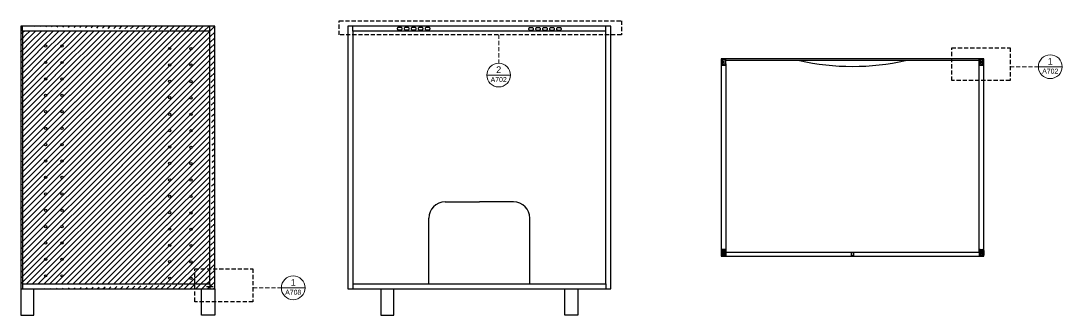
# Model space of a CAD drawing. Header units: millimetres. Extents: x -81 to 6320, y 1460 to 5690.
# Drawn here: x 1141.2 to 1458.1, y 3417.3 to 3506.9 of the extents above; entities that cross this region are included whole.
import ezdxf
from ezdxf.enums import TextEntityAlignment as Align

# ---------------------------------------------------------------- set-up
doc = ezdxf.new("R2010")
doc.units = ezdxf.units.MM
doc.linetypes.add('ACAD_ISO02W100', pattern=[15, 12, -3])
doc.linetypes.add('DASHED2', pattern=[0.375, 0.25, -0.125])
doc.layers.add('A-ANNO-SYMB', color=3, linetype='Continuous', lineweight=18)
doc.layers.add('viti', color=2, linetype='Continuous', lineweight=18)
doc.styles.get("Standard").update_dxf_attribs({"font": 'Arial.ttf'})
pattern_1 = [(45, (441.5808, 2513.2355), (-0.8838835, 0.8838835), [])]

msp = doc.modelspace()

# ---------------------------------------------------------------- hatches: boundary and pattern name
at = {"linetype": 'ACAD_ISO02W100'}
h = msp.add_hatch(dxfattribs=at)
h.set_pattern_fill('ANSI31', color=256, scale=10)
h.set_pattern_definition(pattern_1)
edge = h.paths.add_edge_path()
edge.add_line((1141.72, 3426.76), (1141.72, 3425.26))
edge.add_line((1141.72, 3451.76), (1141.22, 3451.76))
edge.add_line((1141.22, 3505.26), (1141.22, 3425.26))
h = msp.add_hatch(dxfattribs=at)
h.set_pattern_fill('ANSI31', color=256, scale=10)
h.set_pattern_definition(pattern_1)
edge = h.paths.add_edge_path()
edge.add_line((1141.72, 3503.76), (1141.72, 3426.76))
edge.add_line((1141.22, 3505.26), (1141.22, 3425.26))
edge.add_line((1141.72, 3426.76), (1198.72, 3426.76))
edge.add_line((1144.22, 3425.26), (1196.22, 3425.26))
edge.add_line((1141.22, 3425.26), (1200.22, 3425.26))
h = msp.add_hatch(dxfattribs=at)
h.set_pattern_fill('ANSI31', color=256, scale=10)
h.set_pattern_definition(pattern_1)
edge = h.paths.add_edge_path()
edge.add_line((1141.22, 3505.26), (1141.22, 3425.26))
edge.add_line((1141.72, 3503.76), (1141.72, 3505.26))
h = msp.add_hatch(dxfattribs=at)
h.set_pattern_fill('ANSI31', color=256, scale=10)
h.set_pattern_definition(pattern_1)
edge = h.paths.add_edge_path()
edge.add_line((1200.22, 3505.26), (1141.22, 3505.26))
edge.add_line((1141.72, 3503.76), (1141.72, 3505.26))
edge.add_line((1198.72, 3503.76), (1141.72, 3503.76))
edge.add_line((1200.22, 3425.26), (1200.22, 3505.26))
edge.add_line((1198.72, 3426.76), (1198.72, 3503.76))
h = msp.add_hatch(dxfattribs=at)
h.set_pattern_fill('ANSI31', color=256, scale=10)
h.set_pattern_definition(pattern_1)
edge = h.paths.add_edge_path()
edge.add_line((1200.22, 3425.26), (1200.22, 3505.26))
edge.add_line((1198.72, 3426.76), (1198.72, 3425.26))

# ---------------------------------------------------------------- linework, layer by layer
for p, q in [((1141.22, 3505.26), (1141.22, 3425.26)), ((1200.22, 3505.26), (1141.22, 3505.26)), ((1141.72, 3503.76), (1141.72, 3505.26)), ((1198.72, 3503.76), (1198.72, 3505.26)), ((1200.22, 3425.26), (1200.22, 3505.26)), ((1242.26, 3503.76), (1242.26, 3505.26)), ((1280.76, 3505.26), (1265.76, 3505.26)), ((1319.26, 3503.76), (1319.26, 3505.26)), ((1141.72, 3503.76), (1141.72, 3426.76)), ((1198.72, 3503.76), (1141.72, 3503.76)), ((1198.72, 3426.76), (1198.72, 3503.76)), ((1355.82, 3493.76), (1355.82, 3495.26)), ((1432.82, 3494.76), (1355.82, 3494.76)), ((1355.82, 3493.76), (1355.82, 3436.76)), ((1432.82, 3493.76), (1432.82, 3495.26)), ((1432.82, 3436.48), (1432.82, 3493.76)), ((1141.72, 3451.76), (1141.22, 3451.76)), ((1270.36, 3451.76), (1280.76, 3451.76)), ((1291.16, 3451.76), (1280.76, 3451.76)), ((1265.36, 3426.76), (1265.36, 3446.76)), ((1296.16, 3426.76), (1296.16, 3446.76)), ((1354.32, 3436.93), (1354.32, 3435.56)), ((1354.52, 3436.93), (1354.52, 3435.56)), ((1355.49, 3437.23), (1354.62, 3437.23)), ((1355.44, 3437.03), (1354.62, 3437.03)), ((1354.62, 3435.46), (1355.62, 3435.46)), ((1354.62, 3435.26), (1355.82, 3435.26)), ((1355.62, 3436.71), (1355.44, 3437.03)), ((1355.82, 3436.48), (1355.58, 3437.18)), ((1355.62, 3435.46), (1355.62, 3436.71)), ((1355.82, 3436.76), (1355.82, 3435.26)), ((1355.82, 3436.48), (1355.82, 3435.26)), ((1355.82, 3436.48), (1432.82, 3436.48)), ((1432.82, 3436.48), (1433.06, 3437.18)), ((1432.82, 3436.48), (1432.82, 3435.26)), ((1434.02, 3435.26), (1432.82, 3435.26)), ((1433.02, 3436.71), (1433.2, 3437.03)), ((1433.02, 3435.46), (1433.02, 3436.71)), ((1434.02, 3435.46), (1433.02, 3435.46)), ((1433.15, 3437.23), (1434.02, 3437.23)), ((1433.2, 3437.03), (1434.02, 3437.03)), ((1434.12, 3436.93), (1434.12, 3435.56)), ((1434.32, 3436.93), (1434.32, 3435.56)), ((1141.72, 3426.76), (1198.72, 3426.76)), ((1141.72, 3426.76), (1141.72, 3425.26)), ((1198.72, 3426.76), (1198.72, 3425.26)), ((1242.26, 3426.76), (1242.26, 3425.26)), ((1319.26, 3426.76), (1319.26, 3425.26)), ((1141.22, 3425.26), (1200.22, 3425.26)), ((1141.22, 3425.26), (1141.22, 3417.26)), ((1144.22, 3425.26), (1196.22, 3425.26)), ((1145.22, 3417.26), (1145.22, 3425.26)), ((1196.22, 3417.26), (1196.22, 3425.26)), ((1200.22, 3425.26), (1200.22, 3417.26)), ((1250.76, 3425.26), (1250.76, 3417.26)), ((1254.76, 3417.26), (1254.76, 3425.26)), ((1254.76, 3425.26), (1306.76, 3425.26)), ((1306.76, 3417.26), (1306.76, 3425.26)), ((1310.76, 3425.26), (1310.76, 3417.26)), ((1141.22, 3417.26), (1145.22, 3417.26)), ((1200.22, 3417.26), (1196.22, 3417.26)), ((1250.76, 3417.26), (1254.76, 3417.26)), ((1310.76, 3417.26), (1306.76, 3417.26))]:
    msp.add_line(p, q)
msp.add_line((1197.72, 3426.01), (1199.72, 3426.01), dxfattribs=at)
at = {"linetype": 'DASHED2', "ltscale": 5}
for points in [[(1238.15, 3506.88), (1323.98, 3506.88), (1323.98, 3502.61), (1238.15, 3502.61)], [(1424.52, 3498.7), (1442.25, 3498.7), (1442.25, 3488.66), (1424.52, 3488.66)], [(1194.13, 3431.39), (1211.87, 3431.39), (1211.87, 3421.36), (1194.13, 3421.36)]]:
    msp.add_lwpolyline(points, close=True, dxfattribs=at)
for points in [[(1240.76, 3425.26), (1320.76, 3425.26), (1320.76, 3505.26), (1240.76, 3505.26)], [(1242.26, 3426.76), (1319.26, 3426.76), (1319.26, 3503.76), (1242.26, 3503.76)], [(1354.32, 3435.26), (1434.32, 3435.26), (1434.32, 3495.26), (1354.32, 3495.26)]]:
    msp.add_lwpolyline(points, close=True)
for points in [[(1256.09, 3504.15), (1256.99, 3504.15, 0.414214), (1257.29, 3504.45), (1257.29, 3504.55, 0.414214), (1256.99, 3504.85), (1256.09, 3504.85, 0.414214), (1255.79, 3504.55), (1255.79, 3504.45, 0.414214)], [(1258.19, 3504.15), (1259.09, 3504.15, 0.414214), (1259.39, 3504.45), (1259.39, 3504.55, 0.414214), (1259.09, 3504.85), (1258.19, 3504.85, 0.414214), (1257.89, 3504.55), (1257.89, 3504.45, 0.414214)], [(1260.32, 3504.15), (1261.22, 3504.15, 0.414214), (1261.52, 3504.45), (1261.52, 3504.55, 0.414214), (1261.22, 3504.85), (1260.32, 3504.85, 0.414214), (1260.02, 3504.55), (1260.02, 3504.45, 0.414214)], [(1262.43, 3504.15), (1263.33, 3504.15, 0.414214), (1263.63, 3504.45), (1263.63, 3504.55, 0.414214), (1263.33, 3504.85), (1262.43, 3504.85, 0.414214), (1262.13, 3504.55), (1262.13, 3504.45, 0.414214)], [(1264.56, 3504.15), (1265.46, 3504.15, 0.414214), (1265.76, 3504.45), (1265.76, 3504.55, 0.414214), (1265.46, 3504.85), (1264.56, 3504.85, 0.414214), (1264.26, 3504.55), (1264.26, 3504.45, 0.414214)], [(1296.96, 3504.76), (1296.06, 3504.76, 0.414214), (1295.76, 3504.46), (1295.76, 3504.36, 0.414214), (1296.06, 3504.06), (1296.96, 3504.06, 0.414214), (1297.26, 3504.36), (1297.26, 3504.46, 0.414214)], [(1299.09, 3504.76), (1298.19, 3504.76, 0.414214), (1297.89, 3504.46), (1297.89, 3504.36, 0.414214), (1298.19, 3504.06), (1299.09, 3504.06, 0.414214), (1299.39, 3504.36), (1299.39, 3504.46, 0.414214)], [(1301.19, 3504.76), (1300.29, 3504.76, 0.414214), (1299.99, 3504.46), (1299.99, 3504.36, 0.414214), (1300.29, 3504.06), (1301.19, 3504.06, 0.414214), (1301.49, 3504.36), (1301.49, 3504.46, 0.414214)], [(1303.32, 3504.76), (1302.42, 3504.76, 0.414214), (1302.12, 3504.46), (1302.12, 3504.36, 0.414214), (1302.42, 3504.06), (1303.32, 3504.06, 0.414214), (1303.62, 3504.36), (1303.62, 3504.46, 0.414214)], [(1305.43, 3504.76), (1304.53, 3504.76, 0.414214), (1304.23, 3504.46), (1304.23, 3504.36, 0.414214), (1304.53, 3504.06), (1305.43, 3504.06, 0.414214), (1305.73, 3504.36), (1305.73, 3504.46, 0.414214)], [(1355.24, 3436.75), (1354.8, 3436.75, 0.414214), (1354.73, 3436.68), (1354.73, 3435.64, 0.414214), (1354.8, 3435.57), (1355.24, 3435.57, 0.414214), (1355.31, 3435.64), (1355.31, 3436.68, 0.414214)], [(1394.1, 3436.35), (1394.54, 3436.35, -0.414214), (1394.61, 3436.28), (1394.61, 3435.45, -0.414214), (1394.54, 3435.38), (1394.1, 3435.38, -0.414214), (1394.03, 3435.45), (1394.03, 3436.28, -0.414214)], [(1433.4, 3436.75), (1433.84, 3436.75, -0.414214), (1433.91, 3436.68), (1433.91, 3435.64, -0.414214), (1433.84, 3435.57), (1433.4, 3435.57, -0.414214), (1433.33, 3435.64), (1433.33, 3436.68, -0.414214)]]:
    msp.add_lwpolyline(points, format="xyb", close=True)
for centre, radius in [((1148.77, 3499.19), 0.35), ((1153.77, 3499.19), 0.35), ((1186.55, 3498.45), 0.35), ((1192.98, 3498.39), 0.35), ((1148.77, 3494.19), 0.35), ((1153.77, 3494.19), 0.35), ((1186.55, 3493.45), 0.35), ((1192.98, 3493.39), 0.35), ((1148.77, 3489.19), 0.35), ((1153.77, 3489.19), 0.35), ((1186.55, 3488.45), 0.35), ((1192.98, 3488.39), 0.35), ((1148.77, 3484.19), 0.35), ((1153.77, 3484.19), 0.35), ((1186.55, 3483.45), 0.35), ((1192.98, 3483.39), 0.35), ((1148.77, 3479.19), 0.35), ((1153.77, 3479.19), 0.35), ((1186.55, 3478.45), 0.35), ((1192.98, 3478.39), 0.35), ((1148.77, 3474.19), 0.35), ((1153.77, 3474.19), 0.35), ((1186.55, 3473.45), 0.35), ((1192.98, 3473.39), 0.35), ((1148.77, 3469.19), 0.35), ((1153.77, 3469.19), 0.35), ((1186.55, 3468.45), 0.35), ((1192.98, 3468.39), 0.35), ((1148.77, 3464.19), 0.35), ((1153.77, 3464.19), 0.35), ((1186.55, 3463.45), 0.35), ((1192.98, 3463.39), 0.35), ((1148.77, 3459.19), 0.35), ((1153.77, 3459.19), 0.35), ((1186.55, 3458.45), 0.35), ((1192.98, 3458.39), 0.35), ((1148.77, 3454.19), 0.35), ((1153.77, 3454.19), 0.35), ((1186.55, 3453.45), 0.35), ((1192.98, 3453.39), 0.35), ((1148.77, 3449.19), 0.35), ((1153.77, 3449.19), 0.35), ((1186.55, 3448.45), 0.35), ((1192.98, 3448.39), 0.35), ((1148.77, 3444.19), 0.35), ((1153.77, 3444.19), 0.35), ((1186.55, 3443.45), 0.35), ((1192.98, 3443.39), 0.35), ((1148.78, 3439.24), 0.35), ((1153.78, 3439.24), 0.35), ((1186.54, 3438.53), 0.35), ((1192.97, 3438.47), 0.35), ((1355.02, 3436.16), 0.194), ((1433.62, 3436.16), 0.194), ((1148.78, 3434.24), 0.35), ((1153.78, 3434.24), 0.35), ((1186.54, 3433.53), 0.35), ((1192.97, 3433.47), 0.35), ((1148.78, 3429.24), 0.35), ((1153.78, 3429.24), 0.35), ((1186.54, 3428.53), 0.35), ((1192.97, 3428.47), 0.35)]:
    msp.add_circle(centre, radius)
for centre, radius, start, end in [((1394.32, 3568.26), 75.26, 257.589, 282.411), ((1270.36, 3446.76), 5, 90, 180), ((1291.16, 3446.76), 5, 0, 90), ((1354.62, 3436.93), 0.3, 90, 180), ((1354.62, 3435.56), 0.3, 180, 270), ((1354.62, 3436.93), 0.1, 90, 180), ((1354.62, 3435.56), 0.1, 180, 270), ((1355.49, 3437.13), 0.1, 29.9142, 90), ((1433.15, 3437.13), 0.1, 90, 150.0858), ((1434.02, 3436.93), 0.3, 0, 90), ((1434.02, 3436.93), 0.1, 0, 90), ((1434.02, 3435.56), 0.3, 270, 0), ((1434.02, 3435.56), 0.1, 270, 0)]:
    msp.add_arc(centre, radius, start, end)
at = {"layer": 'A-ANNO-SYMB', "linetype": 'DASHED2', "ltscale": 5}
for p, q in [((1286.64, 3502.61), (1286.64, 3493.97)), ((1442.25, 3492.91), (1450.88, 3492.91)), ((1211.87, 3425.6), (1220.5, 3425.6))]:
    msp.add_line(p, q, dxfattribs=at)
at = {"layer": 'A-ANNO-SYMB', "linetype": 'Continuous'}
for p, q in [((1450.88, 3492.91), (1458.13, 3492.91)), ((1283.02, 3490.35), (1290.26, 3490.35)), ((1220.5, 3425.6), (1227.74, 3425.6))]:
    msp.add_line(p, q, dxfattribs=at)
for centre in [(1454.5, 3492.91), (1286.64, 3490.35), (1224.12, 3425.6)]:
    msp.add_circle(centre, 3.62, dxfattribs=at)
at = {"layer": 'viti'}
for p, q in [((1354.32, 3493.59), (1354.32, 3494.96)), ((1354.52, 3493.59), (1354.52, 3494.96)), ((1354.62, 3495.26), (1355.82, 3495.26)), ((1354.62, 3495.06), (1355.62, 3495.06)), ((1355.44, 3493.49), (1354.62, 3493.49)), ((1355.49, 3493.29), (1354.62, 3493.29)), ((1355.62, 3493.81), (1355.44, 3493.49)), ((1355.82, 3493.76), (1355.58, 3493.34)), ((1355.62, 3495.06), (1355.62, 3493.81)), ((1355.82, 3493.76), (1355.82, 3495.26)), ((1432.82, 3493.76), (1432.82, 3495.26)), ((1434.02, 3495.26), (1432.82, 3495.26)), ((1432.82, 3493.76), (1433.06, 3493.34)), ((1434.02, 3495.06), (1433.02, 3495.06)), ((1433.02, 3495.06), (1433.02, 3493.81)), ((1433.02, 3493.81), (1433.2, 3493.49)), ((1433.15, 3493.29), (1434.02, 3493.29)), ((1433.2, 3493.49), (1434.02, 3493.49)), ((1434.12, 3493.59), (1434.12, 3494.96)), ((1434.32, 3493.59), (1434.32, 3494.96))]:
    msp.add_line(p, q, dxfattribs=at)
for points in [[(1355.24, 3493.77), (1354.8, 3493.77, -0.414214), (1354.73, 3493.84), (1354.73, 3494.88, -0.414214), (1354.8, 3494.95), (1355.24, 3494.95, -0.414214), (1355.31, 3494.88), (1355.31, 3493.84, -0.414214)], [(1433.4, 3493.77), (1433.84, 3493.77, 0.414214), (1433.91, 3493.84), (1433.91, 3494.88, 0.414214), (1433.84, 3494.95), (1433.4, 3494.95, 0.414214), (1433.33, 3494.88), (1433.33, 3493.84, 0.414214)]]:
    msp.add_lwpolyline(points, format="xyb", close=True, dxfattribs=at)
for centre in [(1355.02, 3494.36), (1433.62, 3494.36)]:
    msp.add_circle(centre, 0.194, dxfattribs=at)
for centre, radius, start, end in [((1354.62, 3494.96), 0.3, 90, 180), ((1354.62, 3493.59), 0.3, 180, 270), ((1354.62, 3494.96), 0.1, 90, 180), ((1354.62, 3493.59), 0.1, 180, 270), ((1355.49, 3493.39), 0.1, 270, 330.0858), ((1433.15, 3493.39), 0.1, 209.9142, 270), ((1434.02, 3494.96), 0.3, 0, 90), ((1434.02, 3494.96), 0.1, 0, 90), ((1434.02, 3493.59), 0.3, 270, 0), ((1434.02, 3493.59), 0.1, 270, 0)]:
    msp.add_arc(centre, radius, start, end, dxfattribs=at)

# ---------------------------------------------------------------- texts
at = {"layer": 'A-ANNO-SYMB', "linetype": 'Continuous'}
for tag, text, height, p in [('1', 'A301', 2, (1454.5, 3495.55)), ('2', 'A301', 2, (1286.64, 3492.99)), ('A702', 'A', 1.5, (1454.5, 3492.31)), ('A702', 'A', 1.5, (1286.64, 3489.75)), ('1', 'A301', 2, (1224.12, 3428.24)), ('A708', 'A', 1.5, (1224.12, 3425))]:
    msp.add_attdef(tag, text=text, height=height, dxfattribs=at).set_placement(p, align=Align.TOP_CENTER)

doc.saveas('drawing.dxf')
